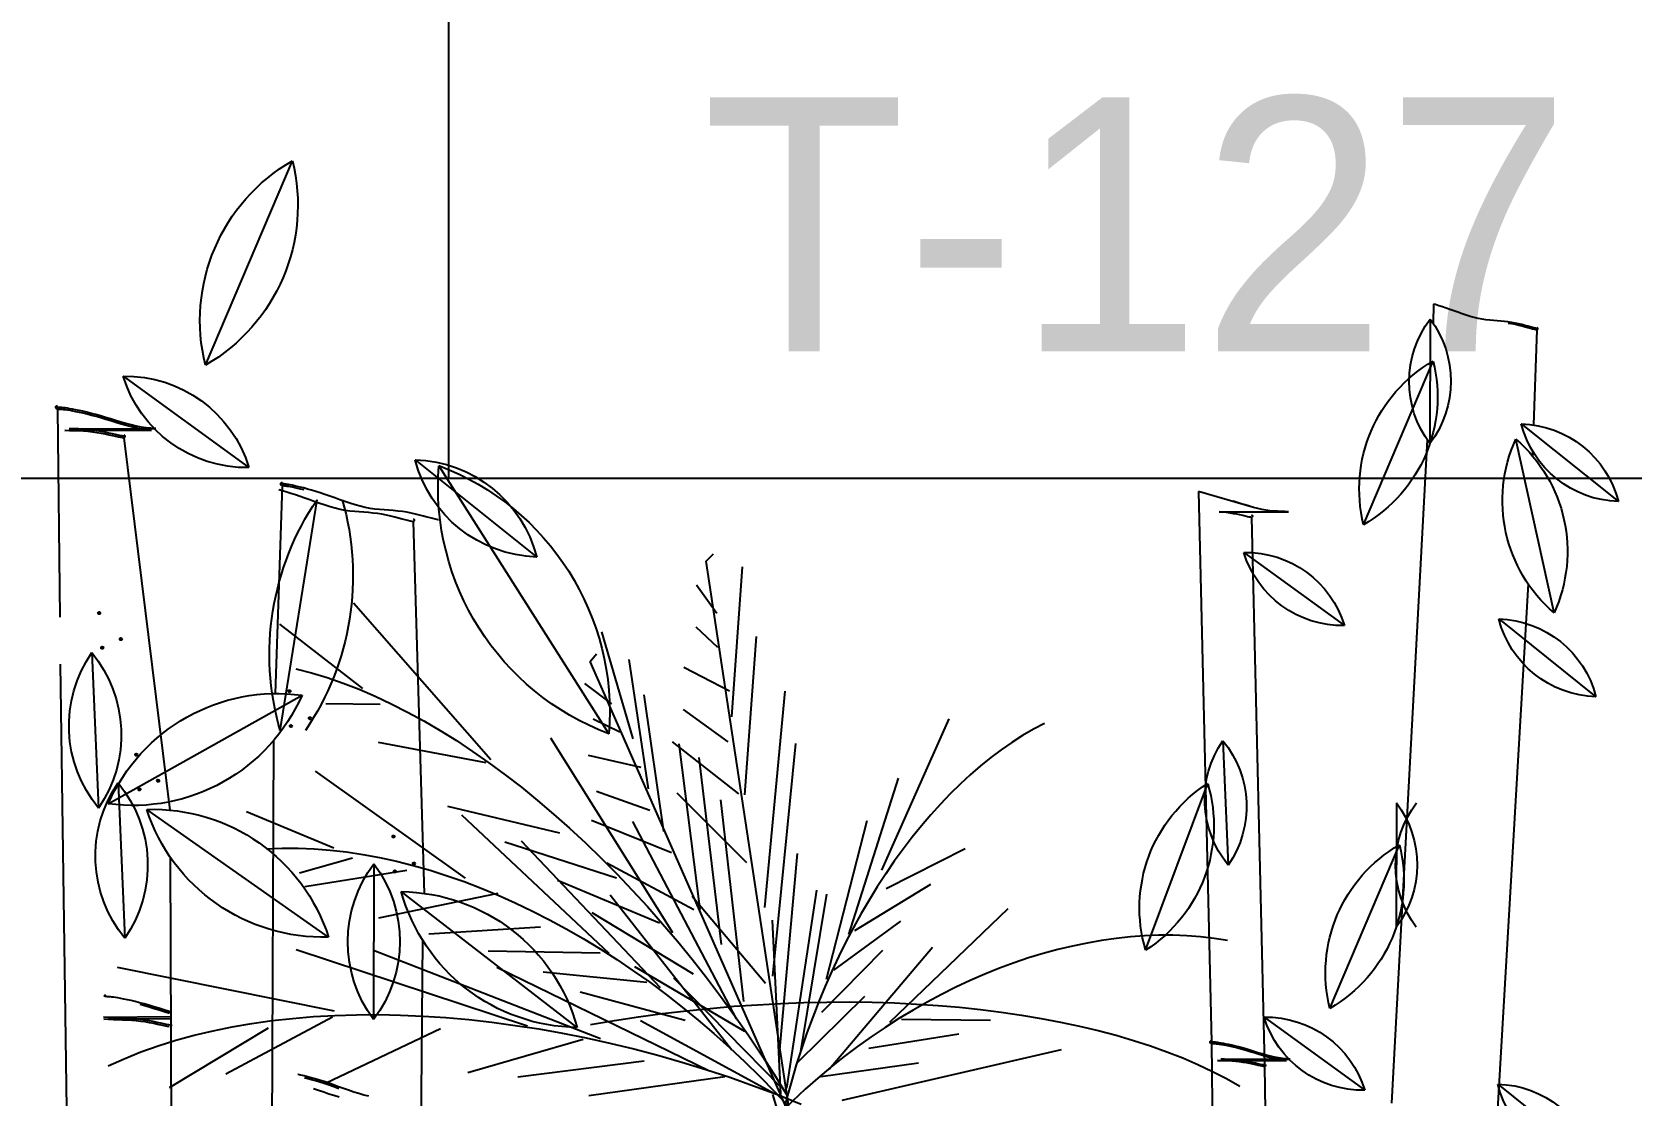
# Model space of a CAD drawing. Header units: millimetres. Extents: x 0 to 25200, y 0 to 17820.
# Drawn here: x 10537 to 11292, y 4418 to 4921 of the extents above; entities that cross this region are included whole.
import ezdxf
from ezdxf.enums import TextEntityAlignment as Align

# ---------------------------------------------------------------- set-up
doc = ezdxf.new("R2010")
doc.units = ezdxf.units.MM
doc.header["$LTSCALE"] = 100
doc.header["$MEASUREMENT"] = 0
for name, color, linetype in [('CO-TREE', 251, 'Continuous'), ('TB-FORM', 7, 'Continuous'), ('TB-TEXT', 4, 'Continuous')]:
    doc.layers.add(name, color=color, linetype=linetype)
doc.styles.add('DH-TEXT', font='')
doc.styles.get('DH-TEXT').set_extended_font_data('HY울릉도L')

# ---------------------------------------------------------------- blocks, each defined once
blk = doc.blocks.new('T-134')
at = {"layer": 'CO-TREE'}
for p, q in [((119.22, 2122.81), (160.29, 2219.39)), ((699.4, 2151.66), (699.1, 2142.73)), ((700.2, 2151.43), (699.4, 2151.66)), ((701.81, 2150.95), (700.2, 2151.43)), ((703.51, 2150.41), (701.81, 2150.95)), ((705.27, 2149.81), (703.51, 2150.41)), ((707.1, 2149.17), (705.27, 2149.81)), ((708.97, 2148.5), (707.1, 2149.17)), ((710.87, 2147.81), (708.97, 2148.5)), ((712.79, 2147.13), (710.87, 2147.81)), ((714.73, 2146.48), (712.79, 2147.13)), ((716.66, 2145.88), (714.73, 2146.48)), ((697.75, 2144.62), (697.62, 2085.84)), ((718.57, 2145.34), (716.66, 2145.88)), ((720.46, 2144.9), (718.57, 2145.34)), ((722.31, 2144.56), (720.46, 2144.9)), ((724.12, 2144.3), (722.31, 2144.56)), ((725.9, 2144.11), (724.12, 2144.3)), ((727.65, 2143.96), (725.9, 2144.11)), ((729.39, 2143.83), (727.65, 2143.96)), ((731.1, 2143.69), (729.39, 2143.83)), ((732.81, 2143.53), (731.1, 2143.69)), ((734.51, 2143.33), (732.81, 2143.53)), ((736.21, 2143.06), (734.51, 2143.33)), ((736.33, 2142.31), (734.64, 2142.58)), ((737.88, 2142.73), (736.21, 2143.06)), ((738.01, 2141.98), (736.33, 2142.31)), ((739.51, 2142.37), (737.88, 2142.73)), ((739.63, 2141.62), (738.01, 2141.98)), ((741.06, 2142), (739.51, 2142.37)), ((741.18, 2141.25), (739.63, 2141.62)), ((742.51, 2141.62), (741.06, 2142)), ((742.63, 2140.87), (741.18, 2141.25)), ((743.84, 2141.26), (742.51, 2141.62)), ((743.96, 2140.51), (742.63, 2140.87)), ((745.02, 2140.93), (743.84, 2141.26)), ((745.14, 2140.18), (743.96, 2140.51)), ((746.03, 2140.66), (745.02, 2140.93)), ((746.16, 2139.91), (745.14, 2140.18)), ((746.85, 2140.45), (746.03, 2140.66)), ((746.98, 2139.7), (746.16, 2139.91)), ((748.1, 2139.52), (746.56, 2094.62)), ((747.49, 2140.31), (746.85, 2140.45)), ((747.62, 2139.56), (746.98, 2139.7)), ((747.96, 2140.24), (747.49, 2140.31)), ((748.01, 2139.5), (747.62, 2139.56)), ((748.13, 2140.23), (747.96, 2140.24)), ((748.14, 2140.72), (748.35, 2140.52)), ((748.35, 2140.52), (748.45, 2140.37)), ((666.31, 2047.51), (699.17, 2124.78)), ((80.35, 2117.66), (139.77, 2074.46)), ((48.58, 2103.28), (48.66, 2103.42)), ((48.61, 2103.17), (48.58, 2103.28)), ((48.75, 2103.08), (48.61, 2103.17)), ((48.66, 2103.42), (48.89, 2103.59)), ((48.97, 2103.01), (48.75, 2103.08)), ((48.81, 2102.24), (48.81, 2102.25)), ((48.95, 2102.15), (48.81, 2102.24)), ((48.89, 2103.59), (49.27, 2103.8)), ((49.17, 2102.08), (48.95, 2102.15)), ((49.26, 2102.96), (48.97, 2103.01)), ((49.46, 2102.03), (49.17, 2102.08)), ((49.6, 2102.92), (49.26, 2102.96)), ((49.29, 2102.06), (50.42, 2003.84)), ((49.8, 2101.99), (49.46, 2102.03)), ((49.97, 2102.89), (49.6, 2102.92)), ((50.17, 2101.96), (49.8, 2101.99)), ((50.39, 2102.87), (49.97, 2102.89)), ((50.59, 2101.94), (50.17, 2101.96)), ((50.88, 2102.83), (50.39, 2102.87)), ((51.08, 2101.9), (50.59, 2101.94)), ((51.46, 2102.79), (50.88, 2102.83)), ((51.66, 2101.86), (51.08, 2101.9)), ((52.15, 2102.72), (51.46, 2102.79)), ((52.35, 2101.79), (51.66, 2101.86)), ((52.97, 2102.62), (52.15, 2102.72)), ((53.16, 2101.69), (52.35, 2101.79)), ((53.93, 2102.48), (52.97, 2102.62)), ((54.13, 2101.55), (53.16, 2101.69)), ((55.06, 2102.3), (53.93, 2102.48)), ((55.26, 2101.37), (54.13, 2101.55)), ((56.37, 2102.07), (55.06, 2102.3)), ((56.57, 2101.14), (55.26, 2101.37)), ((57.86, 2101.79), (56.37, 2102.07)), ((58.06, 2100.86), (56.57, 2101.14)), ((59.51, 2101.44), (57.86, 2101.79)), ((61.3, 2101.05), (59.51, 2101.44)), ((59.7, 2100.51), (58.06, 2100.86)), ((61.5, 2100.12), (59.7, 2100.51)), ((63.22, 2100.59), (61.3, 2101.05)), ((63.42, 2099.66), (61.5, 2100.12)), ((65.26, 2100.07), (63.22, 2100.59)), ((65.46, 2099.14), (63.42, 2099.66)), ((67.41, 2099.5), (65.26, 2100.07)), ((67.61, 2098.57), (65.46, 2099.14)), ((69.65, 2098.86), (67.41, 2099.5)), ((69.84, 2097.93), (67.61, 2098.57)), ((71.96, 2098.16), (69.65, 2098.86)), ((72.16, 2097.23), (69.84, 2097.93)), ((74.33, 2097.43), (71.96, 2098.16)), ((74.53, 2096.5), (72.16, 2097.23)), ((76.75, 2096.68), (74.33, 2097.43)), ((76.95, 2095.75), (74.53, 2096.5)), ((79.19, 2095.94), (76.75, 2096.68)), ((79.39, 2095.01), (76.95, 2095.75)), ((81.64, 2095.24), (79.19, 2095.94)), ((81.84, 2094.31), (79.39, 2095.01)), ((84.09, 2094.6), (81.64, 2095.24)), ((84.29, 2093.67), (81.84, 2094.31)), ((86.51, 2094.04), (84.09, 2094.6)), ((86.71, 2093.11), (84.29, 2093.67)), ((88.89, 2093.59), (86.51, 2094.04)), ((91.22, 2093.27), (88.89, 2093.59)), ((740.77, 2095.14), (786.67, 2058.43)), ((52.89, 2091.98), (93.69, 2092.12)), ((55.09, 2091.9), (52.89, 2091.98)), ((54.89, 2092.83), (95.73, 2092.91)), ((57.06, 2092.76), (54.89, 2092.83)), ((57.26, 2091.83), (55.09, 2091.9)), ((59.22, 2092.7), (57.06, 2092.76)), ((59.41, 2091.77), (57.26, 2091.83)), ((61.36, 2092.59), (59.22, 2092.7)), ((61.56, 2091.66), (59.41, 2091.77)), ((63.49, 2092.43), (61.36, 2092.59)), ((63.69, 2091.5), (61.56, 2091.66)), ((65.63, 2092.19), (63.49, 2092.43)), ((65.83, 2091.26), (63.69, 2091.5)), ((67.74, 2091.88), (65.63, 2092.19)), ((67.93, 2090.95), (65.83, 2091.26)), ((69.78, 2091.53), (67.74, 2091.88)), ((69.98, 2090.6), (67.93, 2090.95)), ((71.74, 2091.15), (69.78, 2091.53)), ((71.94, 2090.22), (69.98, 2090.6)), ((73.57, 2090.76), (71.74, 2091.15)), ((73.77, 2089.83), (71.94, 2090.22)), ((75.26, 2090.38), (73.57, 2090.76)), ((75.45, 2089.45), (73.77, 2089.83)), ((76.75, 2090.05), (75.26, 2090.38)), ((76.95, 2089.12), (75.45, 2089.45)), ((78.03, 2089.76), (76.75, 2090.05)), ((78.23, 2088.83), (76.95, 2089.12)), ((79.07, 2089.55), (78.03, 2089.76)), ((79.27, 2088.62), (78.23, 2088.83)), ((79.87, 2089.41), (79.07, 2089.55)), ((80.07, 2088.48), (79.27, 2088.62)), ((80.46, 2089.34), (79.87, 2089.41)), ((80.56, 2088.43), (80.07, 2088.48)), ((80.67, 2089.34), (80.46, 2089.34)), ((80.66, 2089.96), (80.94, 2089.72)), ((80.68, 2088.46), (102.36, 1912.73)), ((80.94, 2089.72), (81.07, 2089.53)), ((89.09, 2092.66), (86.71, 2093.11)), ((91.41, 2092.34), (89.09, 2092.66)), ((93.49, 2093.05), (91.22, 2093.27)), ((93.69, 2092.12), (91.41, 2092.34)), ((95.73, 2092.91), (93.49, 2093.05)), ((696.4, 2087.54), (679.44, 1774.25)), ((756.27, 2005.87), (738.24, 2087.88)), ((746.14, 2082.24), (746.06, 2080.01)), ((218.33, 2078.12), (275.71, 2032.23)), ((229.53, 2075.38), (309.8, 1948.74)), ((155.51, 2065.92), (152.14, 1967.76)), ((155.7, 2063.42), (153.93, 2063.9)), ((154.85, 2067.17), (154.94, 2067.31)), ((154.88, 2067.06), (154.85, 2067.17)), ((155.01, 2066.96), (154.88, 2067.06)), ((154.94, 2067.31), (155.17, 2067.47)), ((155.23, 2066.89), (155.01, 2066.96)), ((155.03, 2066.12), (155.03, 2066.13)), ((155.17, 2066.03), (155.03, 2066.12)), ((155.17, 2067.47), (155.57, 2067.66)), ((155.39, 2065.95), (155.17, 2066.03)), ((155.52, 2066.82), (155.23, 2066.89)), ((155.67, 2065.89), (155.39, 2065.95)), ((155.85, 2066.77), (155.52, 2066.82)), ((156.01, 2065.83), (155.67, 2065.89)), ((157.6, 2062.88), (155.7, 2063.42)), ((156.22, 2066.73), (155.85, 2066.77)), ((156.38, 2065.79), (156.01, 2065.83)), ((156.64, 2066.68), (156.22, 2066.73)), ((156.8, 2065.74), (156.38, 2065.79)), ((157.13, 2066.62), (156.64, 2066.68)), ((157.29, 2065.69), (156.8, 2065.74)), ((157.71, 2066.55), (157.13, 2066.62)), ((157.86, 2065.61), (157.29, 2065.69)), ((158.39, 2066.45), (157.71, 2066.55)), ((158.55, 2065.51), (157.86, 2065.61)), ((159.2, 2066.31), (158.39, 2066.45)), ((159.36, 2065.38), (158.55, 2065.51)), ((160.16, 2066.13), (159.2, 2066.31)), ((160.31, 2065.2), (159.36, 2065.38)), ((161.28, 2065.9), (160.16, 2066.13)), ((161.43, 2064.97), (160.31, 2065.2)), ((162.58, 2065.61), (161.28, 2065.9)), ((162.74, 2064.67), (161.43, 2064.97)), ((164.05, 2065.26), (162.58, 2065.61)), ((164.21, 2064.32), (162.74, 2064.67)), ((165.68, 2064.84), (164.05, 2065.26)), ((165.84, 2063.9), (164.21, 2064.32)), ((167.45, 2064.36), (165.68, 2064.84)), ((169.35, 2063.82), (167.45, 2064.36)), ((171.37, 2063.21), (169.35, 2063.82)), ((154.55, 1950.3), (171.94, 2059.27)), ((159.62, 2062.27), (157.6, 2062.88)), ((161.74, 2061.6), (159.62, 2062.27)), ((163.94, 2060.86), (161.74, 2061.6)), ((166.22, 2060.05), (163.94, 2060.86)), ((168.56, 2059.21), (166.22, 2060.05)), ((170.94, 2058.35), (168.56, 2059.21)), ((173.34, 2057.5), (170.94, 2058.35)), ((173.49, 2062.53), (171.37, 2063.21)), ((175.76, 2056.69), (173.34, 2057.5)), ((175.69, 2061.79), (173.49, 2062.53)), ((177.97, 2060.99), (175.69, 2061.79)), ((178.17, 2055.94), (175.76, 2056.69)), ((180.31, 2060.15), (177.97, 2060.99)), ((180.57, 2055.27), (178.17, 2055.94)), ((182.69, 2059.29), (180.31, 2060.15)), ((185.1, 2058.44), (182.69, 2059.29)), ((187.51, 2057.63), (185.1, 2058.44)), ((189.93, 2056.87), (187.51, 2057.63)), ((192.32, 2056.21), (189.93, 2056.87)), ((194.68, 2055.65), (192.32, 2056.21)), ((614.33, 2055.68), (588.27, 2063.14)), ((588.27, 2063.14), (594.44, 1803.16)), ((606.58, 2058.02), (604.73, 2058.57)), ((608.48, 2057.43), (606.58, 2058.02)), ((610.41, 2056.83), (608.48, 2057.43)), ((612.37, 2056.24), (610.41, 2056.83)), ((182.92, 2054.71), (180.57, 2055.27)), ((185.23, 2054.28), (182.92, 2054.71)), ((187.5, 2053.96), (185.23, 2054.28)), ((189.72, 2053.72), (187.5, 2053.96)), ((191.91, 2053.54), (189.72, 2053.72)), ((194.08, 2053.37), (191.91, 2053.54)), ((196.23, 2053.21), (194.08, 2053.37)), ((196.98, 2055.22), (194.68, 2055.65)), ((198.36, 2053.01), (196.23, 2053.21)), ((199.25, 2054.9), (196.98, 2055.22)), ((200.49, 2052.75), (198.36, 2053.01)), ((201.47, 2054.66), (199.25, 2054.9)), ((202.61, 2052.41), (200.49, 2052.75)), ((203.67, 2054.47), (201.47, 2054.66)), ((204.7, 2052), (202.61, 2052.41)), ((205.83, 2054.31), (203.67, 2054.47)), ((206.73, 2051.56), (204.7, 2052)), ((207.98, 2054.14), (205.83, 2054.31)), ((208.67, 2051.08), (206.73, 2051.56)), ((210.12, 2053.94), (207.98, 2054.14)), ((210.48, 2050.61), (208.67, 2051.08)), ((212.24, 2053.69), (210.12, 2053.94)), ((212.15, 2050.16), (210.48, 2050.61)), ((213.62, 2049.76), (212.15, 2050.16)), ((214.37, 2053.35), (212.24, 2053.69)), ((214.89, 2049.41), (213.62, 2049.76)), ((216.46, 2052.94), (214.37, 2053.35)), ((215.92, 2049.16), (214.89, 2049.41)), ((216.72, 2048.98), (215.92, 2049.16)), ((218.49, 2052.49), (216.46, 2052.94)), ((217.2, 2048.9), (216.72, 2048.98)), ((217.32, 2048.93), (222.59, 1873.38)), ((217.38, 2050.43), (217.64, 2050.17)), ((217.64, 2050.17), (217.76, 2049.98)), ((220.42, 2052.02), (218.49, 2052.49)), ((222.24, 2051.55), (220.42, 2052.02)), ((223.9, 2051.1), (222.24, 2051.55)), ((225.38, 2050.69), (223.9, 2051.1)), ((226.64, 2050.35), (225.38, 2050.69)), ((227.67, 2050.09), (226.64, 2050.35)), ((228.47, 2049.92), (227.67, 2050.09)), ((229.05, 2049.82), (228.47, 2049.92)), ((229.26, 2049.81), (229.05, 2049.82)), ((598.1, 2053.56), (630.81, 2053.64)), ((599.81, 2053.43), (598.1, 2053.56)), ((601.52, 2053.24), (599.81, 2053.43)), ((603.2, 2052.99), (601.52, 2053.24)), ((604.84, 2052.71), (603.2, 2052.99)), ((606.4, 2052.4), (604.84, 2052.71)), ((607.87, 2052.09), (606.4, 2052.4)), ((609.22, 2051.79), (607.87, 2052.09)), ((610.41, 2051.52), (609.22, 2051.79)), ((611.44, 2051.29), (610.41, 2051.52)), ((612.27, 2051.13), (611.44, 2051.29)), ((612.91, 2051.02), (612.27, 2051.13)), ((613.3, 2050.97), (612.91, 2051.02)), ((613.39, 2052.2), (613.61, 2052)), ((613.4, 2050.99), (619.55, 1792.27)), ((613.61, 2052), (613.71, 2051.86)), ((616.28, 2055.16), (614.33, 2055.68)), ((618.22, 2054.72), (616.28, 2055.16)), ((620.12, 2054.36), (618.22, 2054.72)), ((621.99, 2054.1), (620.12, 2054.36)), ((623.81, 2053.93), (621.99, 2054.1)), ((625.59, 2053.82), (623.81, 2053.93)), ((627.35, 2053.75), (625.59, 2053.82)), ((629.09, 2053.7), (627.35, 2053.75)), ((630.81, 2053.64), (629.09, 2053.7)), ((355.75, 2030.26), (359.19, 2033.72)), ((609.72, 2034.4), (657.26, 1999.84)), ((396.55, 1761.05), (355.75, 2030.26)), ((367.91, 1956.68), (372.85, 2027.66)), ((360.75, 2005.59), (351.13, 2019.01)), ((743.99, 2019.61), (728.89, 1760.64)), ((254.05, 1936.52), (189.18, 2010.51)), ((730.16, 2002.98), (776.07, 1966.27)), ((193.6, 1970.13), (154.41, 2000.49)), ((321.28, 1946.33), (306.48, 1996.9)), ((361.24, 1989.57), (351.02, 1999.1)), ((374, 1919.89), (379.53, 1994.77)), ((50.68, 1981.55), (78.36, 0)), ((65.52, 1987.06), (68.72, 1913.66)), ((301, 1982.95), (303.91, 1986.51)), ((398.07, 1762.01), (301, 1982.95)), ((328.59, 1922.75), (319.44, 1983.86)), ((366.84, 1968.8), (345.21, 1980.05)), ((73.29, 1915.69), (164.87, 1966.97)), ((311.22, 1962.94), (298.44, 1972.57)), ((335.74, 1902.58), (326.42, 1967.1)), ((383.41, 1866.65), (393.08, 1968.8)), ((201.79, 1962.56), (176.1, 1962.89)), ((366.14, 1944.99), (345.11, 1960.14)), ((314.97, 1949.44), (302.34, 1955.66)), ((438.7, 1884.36), (470.56, 1955.8)), ((151.37, 1945.48), (142.39, 0)), ((251.84, 1935.06), (200.9, 1944.66)), ((339.96, 1854.81), (282.4, 1946.62)), ((371.14, 1920.32), (339.89, 1944.99)), ((352.94, 1865.81), (342.95, 1943.97)), ((387.24, 1834.19), (398.09, 1944.13)), ((599.83, 1945.45), (602.39, 1886.73)), ((325.02, 1932.83), (300.11, 1938.45)), ((362.99, 1849.21), (352.5, 1937.6)), ((242.13, 1880.55), (171.25, 1931.12)), ((423.15, 1853.91), (446.58, 1927.76)), ((77.99, 1925.57), (81.19, 1852.17)), ((329.1, 1912.52), (304.02, 1921.54)), ((374.97, 1887.86), (342.05, 1920.75)), ((563.36, 1846.57), (592.65, 1925.26)), ((177.42, 1852.75), (91.5, 1913.04)), ((286.6, 1901.77), (233.67, 1914.38)), ((373.55, 1822.37), (362.72, 1917.59)), ((681.82, 1916.14), (681.69, 1857.37)), ((179.87, 1894.66), (138.58, 1911.81)), ((309.97, 1844.96), (240.29, 1910.28)), ((339.32, 1892.5), (301.62, 1907.75)), ((370.08, 1814.11), (321.15, 1907.31)), ((412.54, 1832.78), (431.76, 1907.83)), ((313.39, 1880.52), (260.69, 1897.61)), ((334.26, 1828.77), (268.56, 1898.1)), ((102.61, 1890.49), (108.89, 0)), ((188.63, 1889.93), (163.67, 1882.88)), ((390.47, 1797.84), (398.95, 1892.19)), ((440.78, 1875.71), (478.07, 1894.57)), ((650.38, 1819.04), (683.25, 1896.31)), ((214.39, 1884.24), (166.19, 1876.39)), ((198.84, 1887.33), (198.68, 1813.86)), ((349.87, 1865.66), (308.76, 1887.58)), ((333.76, 1859.36), (285.49, 1879.38)), ((393.8, 1781.39), (407.99, 1874.88)), ((425.96, 1855.79), (461.86, 1877.73)), ((257.4, 1873.34), (200.97, 1861.72)), ((294.83, 1810.03), (211.76, 1874.19)), ((367.84, 1799.36), (310.38, 1872.45)), ((383.79, 1830.73), (349.21, 1871.85)), ((400.48, 1798.64), (412.68, 1873.02)), ((349.71, 1835.27), (301.88, 1864.24)), ((391.09, 1778.77), (387.07, 1860.65)), ((416.07, 1837.14), (447.75, 1860.29)), ((442.44, 1812.5), (498.35, 1866.15)), ((277.44, 1857.39), (224.73, 1854.03)), ((271.37, 1810.65), (162.14, 1846.66)), ((305.87, 1804.68), (198.69, 1846.38)), ((221.83, 1851.16), (204.47, 0)), ((305.72, 1845.2), (252.74, 1846.09)), ((410.38, 1817.29), (439.28, 1846.6)), ((413.8, 1790.3), (462.6, 1848.02)), ((180.23, 1817.68), (77.74, 1838.43)), ((357.39, 1789.39), (256.88, 1838.33)), ((374.06, 1808.09), (322.02, 1838.6)), ((327.75, 1831.26), (278.76, 1836.15)), ((390.95, 1781.82), (340.44, 1833.32)), ((71.43, 1824.95), (71.52, 1825.09)), ((71.47, 1824.83), (71.43, 1824.95)), ((71.61, 1824.75), (71.47, 1824.83)), ((71.52, 1825.09), (71.74, 1825.26)), ((71.83, 1824.68), (71.61, 1824.75)), ((71.74, 1825.26), (72.13, 1825.47)), ((72.12, 1824.63), (71.83, 1824.68)), ((72.45, 1824.59), (72.12, 1824.63)), ((72.83, 1824.56), (72.45, 1824.59)), ((73.25, 1824.53), (72.83, 1824.56)), ((73.74, 1824.5), (73.25, 1824.53)), ((74.32, 1824.45), (73.74, 1824.5)), ((75.01, 1824.39), (74.32, 1824.45)), ((75.82, 1824.29), (75.01, 1824.39)), ((76.79, 1824.15), (75.82, 1824.29)), ((77.92, 1823.97), (76.79, 1824.15)), ((79.23, 1823.74), (77.92, 1823.97)), ((80.72, 1823.45), (79.23, 1823.74)), ((82.36, 1823.11), (80.72, 1823.45)), ((84.15, 1822.71), (82.36, 1823.11)), ((86.08, 1822.26), (84.15, 1822.71)), ((88.12, 1821.74), (86.08, 1822.26)), ((90.27, 1821.17), (88.12, 1821.74)), ((345.8, 1813.31), (296.28, 1826.69)), ((399.06, 1793.68), (430.77, 1824.87)), ((71.04, 1814.94), (102.98, 1815.19)), ((73.31, 1814.72), (71.04, 1814.94)), ((71.23, 1814.01), (102.99, 1814.26)), ((73.51, 1813.79), (71.23, 1814.01)), ((75.55, 1814.58), (73.31, 1814.72)), ((77.75, 1814.49), (75.55, 1814.58)), ((79.92, 1814.43), (77.75, 1814.49)), ((82.07, 1814.36), (79.92, 1814.43)), ((84.21, 1814.26), (82.07, 1814.36)), ((86.35, 1814.1), (84.21, 1814.26)), ((88.49, 1813.86), (86.35, 1814.1)), ((90.46, 1820.24), (88.32, 1820.81)), ((92.5, 1820.53), (90.27, 1821.17)), ((92.7, 1819.6), (90.46, 1820.24)), ((94.82, 1819.83), (92.5, 1820.53)), ((95.01, 1818.9), (92.7, 1819.6)), ((97.19, 1819.1), (94.82, 1819.83)), ((97.39, 1818.17), (95.01, 1818.9)), ((99.61, 1818.35), (97.19, 1819.1)), ((99.8, 1817.42), (97.39, 1818.17)), ((102.05, 1817.61), (99.61, 1818.35)), ((102.25, 1816.68), (99.8, 1817.42)), ((102.97, 1817.34), (102.05, 1817.61)), ((179.21, 1814.83), (128.84, 1787.95)), ((448.01, 1814.02), (490.13, 1813.45)), ((619.29, 1814.92), (666.82, 1780.36)), ((75.74, 1813.65), (73.51, 1813.79)), ((77.94, 1813.57), (75.74, 1813.65)), ((80.12, 1813.5), (77.94, 1813.57)), ((82.27, 1813.43), (80.12, 1813.5)), ((84.41, 1813.33), (82.27, 1813.43)), ((86.55, 1813.17), (84.41, 1813.33)), ((88.68, 1812.93), (86.55, 1813.17)), ((90.59, 1813.55), (88.49, 1813.86)), ((90.79, 1812.62), (88.68, 1812.93)), ((92.64, 1813.2), (90.59, 1813.55)), ((92.84, 1812.27), (90.79, 1812.62)), ((94.6, 1812.81), (92.64, 1813.2)), ((94.79, 1811.88), (92.84, 1812.27)), ((96.43, 1812.43), (94.6, 1812.81)), ((96.63, 1811.5), (94.79, 1811.88)), ((98.11, 1812.05), (96.43, 1812.43)), ((98.31, 1811.12), (96.63, 1811.5)), ((99.61, 1811.71), (98.11, 1812.05)), ((99.8, 1810.78), (98.31, 1811.12)), ((100.89, 1811.43), (99.61, 1811.71)), ((101.08, 1810.5), (99.8, 1810.78)), ((101.92, 1811.22), (100.89, 1811.43)), ((102.12, 1810.29), (101.08, 1810.5)), ((102.73, 1811.08), (101.92, 1811.22)), ((148.85, 1809.67), (102.09, 1781.5)), ((103.32, 1811.01), (102.73, 1811.08)), ((103.53, 1811.01), (103.32, 1811.01)), ((230.19, 1809.37), (176.21, 1783.79)), ((388.01, 1778.62), (324.74, 1813.13)), ((432.64, 1800.23), (475.14, 1806.97)), ((297.64, 1804.42), (243.11, 1788.67)), ((420, 1775.64), (523.63, 1799.59)), ((593.87, 1803.41), (593.94, 1803.52)), ((593.9, 1803.32), (593.87, 1803.41)), ((594.01, 1803.25), (593.9, 1803.32)), ((593.94, 1803.52), (594.12, 1803.66)), ((594.19, 1803.2), (594.01, 1803.25)), ((594.06, 1802.58), (594.05, 1802.59)), ((594.17, 1802.51), (594.06, 1802.58)), ((594.12, 1803.66), (594.43, 1803.83)), ((594.35, 1802.46), (594.17, 1802.51)), ((594.42, 1803.16), (594.19, 1803.2)), ((594.58, 1802.41), (594.35, 1802.46)), ((594.69, 1803.13), (594.42, 1803.16)), ((594.44, 1802.44), (595.35, 1723.86)), ((594.85, 1802.38), (594.58, 1802.41)), ((594.99, 1803.11), (594.69, 1803.13)), ((595.14, 1802.36), (594.85, 1802.38)), ((595.32, 1803.08), (594.99, 1803.11)), ((595.48, 1802.34), (595.14, 1802.36)), ((595.72, 1803.06), (595.32, 1803.08)), ((595.87, 1802.31), (595.48, 1802.34)), ((596.18, 1803.02), (595.72, 1803.06)), ((596.34, 1802.28), (595.87, 1802.31)), ((596.73, 1802.96), (596.18, 1803.02)), ((596.89, 1802.22), (596.34, 1802.28)), ((597.38, 1802.89), (596.73, 1802.96)), ((597.54, 1802.14), (596.89, 1802.22)), ((598.15, 1802.78), (597.38, 1802.89)), ((598.31, 1802.03), (597.54, 1802.14)), ((599.06, 1802.63), (598.15, 1802.78)), ((599.22, 1801.89), (598.31, 1802.03)), ((600.11, 1802.45), (599.06, 1802.63)), ((600.27, 1801.7), (599.22, 1801.89)), ((601.3, 1802.22), (600.11, 1802.45)), ((601.46, 1801.47), (600.27, 1801.7)), ((602.61, 1801.95), (601.3, 1802.22)), ((602.77, 1801.2), (601.46, 1801.47)), ((604.05, 1801.63), (602.61, 1801.95)), ((604.21, 1800.88), (602.77, 1801.2)), ((605.59, 1801.26), (604.05, 1801.63)), ((605.75, 1800.52), (604.21, 1800.88)), ((607.22, 1800.85), (605.59, 1801.26)), ((607.38, 1800.11), (605.75, 1800.52)), ((608.94, 1800.39), (607.22, 1800.85)), ((609.1, 1799.64), (607.38, 1800.11)), ((610.73, 1799.88), (608.94, 1800.39)), ((610.89, 1799.13), (609.1, 1799.64)), ((612.58, 1799.32), (610.73, 1799.88)), ((612.74, 1798.58), (610.89, 1799.13)), ((614.48, 1798.73), (612.58, 1799.32)), ((326.49, 1794.06), (266.8, 1786.59)), ((409.96, 1786.86), (456.11, 1793.39)), ((597.32, 1794.38), (629.96, 1794.49)), ((599.08, 1794.31), (597.32, 1794.38)), ((598.92, 1795.05), (631.59, 1795.12)), ((600.66, 1795), (598.92, 1795.05)), ((600.82, 1794.26), (599.08, 1794.31)), ((602.38, 1794.95), (600.66, 1795)), ((602.54, 1794.2), (600.82, 1794.26)), ((604.1, 1794.87), (602.38, 1794.95)), ((604.25, 1794.12), (602.54, 1794.2)), ((605.81, 1794.74), (604.1, 1794.87)), ((605.96, 1793.99), (604.25, 1794.12)), ((607.51, 1794.54), (605.81, 1794.74)), ((607.67, 1793.8), (605.96, 1793.99)), ((609.2, 1794.3), (607.51, 1794.54)), ((609.36, 1793.55), (607.67, 1793.8)), ((610.84, 1794.01), (609.2, 1794.3)), ((610.99, 1793.27), (609.36, 1793.55)), ((612.4, 1793.71), (610.84, 1794.01)), ((612.56, 1792.96), (610.99, 1793.27)), ((613.87, 1793.4), (612.4, 1793.71)), ((614.03, 1792.65), (612.56, 1792.96)), ((614.63, 1797.99), (612.74, 1798.58)), ((615.21, 1793.1), (613.87, 1793.4)), ((615.37, 1792.35), (614.03, 1792.65)), ((616.41, 1798.13), (614.48, 1798.73)), ((616.57, 1797.39), (614.63, 1797.99)), ((616.41, 1792.83), (615.21, 1793.1)), ((616.57, 1792.08), (615.37, 1792.35)), ((618.36, 1797.54), (616.41, 1798.13)), ((617.43, 1792.6), (616.41, 1792.83)), ((618.52, 1796.8), (616.57, 1797.39)), ((617.59, 1791.86), (616.57, 1792.08)), ((618.26, 1792.43), (617.43, 1792.6)), ((618.42, 1791.69), (617.59, 1791.86)), ((618.91, 1792.32), (618.26, 1792.43)), ((620.33, 1796.98), (618.36, 1797.54)), ((619.07, 1791.58), (618.42, 1791.69)), ((620.48, 1796.24), (618.52, 1796.8)), ((619.38, 1792.27), (618.91, 1792.32)), ((619.46, 1791.53), (619.07, 1791.58)), ((619.55, 1792.27), (619.38, 1792.27)), ((619.54, 1792.76), (619.76, 1792.56)), ((619.56, 1791.56), (622.85, 1505.02)), ((619.76, 1792.56), (619.87, 1792.42)), ((622.28, 1796.47), (620.33, 1796.98)), ((622.44, 1795.72), (620.48, 1796.24)), ((624.22, 1796.02), (622.28, 1796.47)), ((624.38, 1795.28), (622.44, 1795.72)), ((626.12, 1795.66), (624.22, 1796.02)), ((626.28, 1794.92), (624.38, 1795.28)), ((627.98, 1795.4), (626.12, 1795.66)), ((628.14, 1794.66), (626.28, 1794.92)), ((629.8, 1795.23), (627.98, 1795.4)), ((629.96, 1794.49), (628.14, 1794.66)), ((631.59, 1795.12), (629.8, 1795.23)), ((163.03, 1787.81), (162.91, 1787.84)), ((164.33, 1787.52), (163.03, 1787.81)), ((165.8, 1787.17), (164.33, 1787.52)), ((167.43, 1786.75), (165.8, 1787.17)), ((167.59, 1785.81), (165.96, 1786.23)), ((169.2, 1786.27), (167.43, 1786.75)), ((169.36, 1785.33), (167.59, 1785.81)), ((171.1, 1785.72), (169.2, 1786.27)), ((171.26, 1784.79), (169.36, 1785.33)), ((173.12, 1785.12), (171.1, 1785.72)), ((173.27, 1784.18), (171.26, 1784.79)), ((175.24, 1784.44), (173.12, 1785.12)), ((175.39, 1783.51), (173.27, 1784.18)), ((177.44, 1783.7), (175.24, 1784.44)), ((179.72, 1782.9), (177.44, 1783.7)), ((364.61, 1786.8), (300.28, 1777.78)), ((172.69, 1780.26), (170.31, 1781.12)), ((175.09, 1779.41), (172.69, 1780.26)), ((177.51, 1778.6), (175.09, 1779.41)), ((177.6, 1782.77), (175.39, 1783.51)), ((179.92, 1777.84), (177.51, 1778.6)), ((179.88, 1781.96), (177.6, 1782.77)), ((182.06, 1782.06), (179.72, 1782.9)), ((182.21, 1781.12), (179.88, 1781.96)), ((182.32, 1777.18), (179.92, 1777.84)), ((184.44, 1781.2), (182.06, 1782.06)), ((186.84, 1780.35), (184.44, 1781.2)), ((189.26, 1779.54), (186.84, 1780.35)), ((191.68, 1778.78), (189.26, 1779.54)), ((194.07, 1778.11), (191.68, 1778.78)), ((196.43, 1777.56), (194.07, 1778.11)), ((387.13, 1778.3), (432.53, 1625.87)), ((729.67, 1783.29), (775.58, 1746.58))]:
    blk.add_line(p, q, dxfattribs=at)
at = {"layer": 'CO-TREE', "extrusion": (0, 0, -1)}
for centre, major_axis, ratio, start_param, end_param in [((203.87, 2143.83), (87.22, 0), 1, 2.898195, 4.189347), ((75.64, 2198.37), (-87.22, 0), 1, 2.898139, 4.18929), ((736.7, 2115.14), (48.85, 0), 1, 2.498347, 3.789499), ((658.67, 2115.32), (48.85, 0), 1, -0.643305, 0.647846), ((747.93, 2140.08), (-0.416, 0.416), 1, 2.064795, 3.800363), ((747.61, 2139.99), (0.656, 0.656), 1, 0.362812, 0.493999), ((734.03, 2064.33), (69.78, 0), 1, 2.898179, 4.189331), ((631.45, 2107.96), (-69.78, 0), 1, 2.898121, 4.189273), ((81.38, 2056.62), (-61.06, 0.02), 1, 1.553641, 2.844792), ((138.74, 2135.5), (-61.06, 0.01), 1, 4.695382, 5.986533), ((49.87, 2103.02), (-0.929, 0.929), 1, 4.85147, 5.692994), ((739.36, 2046.31), (48.85, 0.01), 1, -1.541721, -0.25057), ((788.09, 2107.26), (48.85, 0), 1, 1.599751, 2.890902), ((80.44, 2089.15), (-0.52, 0.52), 1, 2.018985, 3.754552), ((80.03, 2089.01), (0.821, 0.821), 1, 0.317002, 0.448188), ((801.69, 2058.85), (69.78, 0), 1, 2.279505, 3.570657), ((692.82, 2034.9), (-69.78, 0), 1, 2.279472, 3.570624), ((277.47, 2093.27), (61.06, 0), 1, 1.599806, 2.890957), ((216.56, 2017.09), (61.06, 0.01), 1, -1.541729, -0.250578), ((353.73, 2065.34), (-124.61, 0), 1, -1.210503, 0.080648), ((185.6, 1958.78), (-124.61, 0), 1, 1.931068, 3.222219), ((156.12, 2066.86), (-0.929, 0.929), 1, 4.89728, 5.738804), ((279.5, 1986.23), (130.01, 0), 1, 2.861636, 3.738154), ((58.9, 2023.35), (130.01, 0.01), 1, -0.279906, 0.596612), ((217.11, 2049.63), (-0.52, 0.52), 1, 2.064795, 3.800363), ((216.7, 2049.51), (0.821, 0.821), 1, 0.362812, 0.493999), ((613.2, 2051.55), (0.416, 0.416), 1, 0.448188, 2.183756), ((612.88, 2051.44), (0.656, 0.656), 1, 0.317002, 0.448188), ((610.54, 1985.57), (48.85, 0.01), 1, 4.695745, 5.986896), ((656.43, 2048.68), (-48.85, 0), 1, 4.69546, 5.986611), ((69, 2005.78), (-0.39, 0.39), 1, 5.454223, 8.595816), ((69, 2005.78), (-0.39, 0.39), 1, 2.31263, 5.454223), ((728.75, 1954.15), (48.85, 0), 1, -1.541786, -0.250634), ((777.48, 2015.09), (-48.85, 0.01), 1, -1.542096, -0.250944), ((70.47, 1989.37), (0.39, 0.39), 1, 3.883427, 7.025019), ((70.47, 1989.37), (-0.39, 0.39), 1, 2.31263, 5.454223), ((79.28, 1993.5), (0.39, 0.39), 1, 3.883427, 7.025019), ((79.28, 1993.5), (0.39, 0.39), 1, 0.741834, 3.883427), ((115.85, 1952.49), (-61.06, 0), 1, -0.689187, 0.601965), ((18.4, 1948.24), (61.06, 0), 1, -0.689087, 0.602064), ((247.94, 1710.54), (-171.01, 258.46), 0.514658, 0.501498, 1.649471), ((153.11, 1880.54), (87.22, 0.01), 1, 3.556517, 4.847669), ((85.04, 2002.12), (87.22, 0.01), 1, 0.414903, 1.706055), ((158.88, 1968.84), (0.39, 0.39), 1, 3.929237, 7.07083), ((158.88, 1968.84), (0.39, 0.39), 1, 0.787644, 3.929237), ((159.59, 1952.38), (-0.39, 0.39), 1, 5.500033, 8.641626), ((159.59, 1952.38), (-0.39, 0.39), 1, 2.358441, 5.500033), ((168.59, 1956.1), (0.39, 0.39), 1, 3.929237, 7.07083), ((168.59, 1956.1), (0.39, 0.39), 1, 0.787644, 3.929237), ((640.09, 1917.79), (48.85, 0), 1, 2.452523, 3.743675), ((562.13, 1914.39), (48.85, 0.01), 1, -0.689024, 0.602127), ((86.56, 1938.87), (0.39, 0.39), 1, 3.883427, 7.025019), ((86.56, 1938.87), (0.39, 0.39), 1, 0.741834, 3.883427), ((128.32, 1890.99), (61.06, 0.01), 1, 2.452561, 3.743713), ((30.87, 1886.74), (61.06, 0), 1, -0.689087, 0.602064), ((88.02, 1922.46), (0.39, 0.39), 1, 3.883427, 7.025019), ((88.02, 1922.46), (0.39, 0.39), 1, 0.741834, 3.883427), ((96.84, 1926.59), (0.39, 0.39), 1, 3.883427, 7.025019), ((96.84, 1926.59), (0.39, 0.39), 1, 0.741834, 3.883427), ((630.24, 1866.47), (69.78, 0), 1, 2.852364, 4.143515), ((525.77, 1905.36), (69.78, 0), 1, -0.28919, 1.001961), ((94.44, 1825.86), (-87.22, 0.01), 1, 1.536966, 2.828118), ((174.48, 1939.93), (-87.22, 0), 1, 4.678634, 5.969785), ((730.3, 1886.67), (48.85, 0), 1, 2.498348, 3.7895), ((642.74, 1886.84), (-48.85, 0), 1, 2.498194, 3.789346), ((260.41, 1667.63), (-193.64, 192.59), 0.621303, 0.501498, 1.649471), ((208.01, 1900.22), (0.39, 0.39), 1, 3.929237, 7.07083), ((208.01, 1900.22), (0.39, 0.39), 1, 0.787644, 3.929237), ((718.1, 1835.86), (-69.78, 0), 1, -0.243502, 1.047649), ((615.52, 1879.49), (-69.78, 0), 1, 2.898123, 4.189274), ((247.53, 1850.48), (-61.06, 0), 1, -0.643393, 0.647759), ((149.99, 1850.7), (-61.06, 0.01), 1, 2.498152, 3.789303), ((208.72, 1883.76), (0.39, 0.39), 1, 3.929237, 7.07083), ((208.72, 1883.76), (0.39, 0.39), 1, 0.787644, 3.929237), ((217.72, 1887.48), (0.39, 0.39), 1, 3.929237, 7.07083), ((217.72, 1887.48), (-0.39, 0.39), 1, 2.358441, 5.500033), ((210.71, 1786.97), (-87.22, 0.01), 1, 1.582798, 2.87395), ((295.88, 1897.25), (-87.22, 0.01), 1, -1.558815, -0.267663), ((315.17, 1612.24), (-309.56, 111.17), 0.551995, 0.501498, 1.649471), ((344.88, 1677.81), (310.51, 43.78), 0.442679, 4.633715, 5.781687), ((620.11, 1766.08), (-48.85, 0.01), 1, 1.553778, 2.84493), ((666, 1829.19), (48.85, 0.01), 1, 1.554156, 2.845307), ((594.9, 1803.21), (0.743, 0.743), 1, 3.280674, 4.122197), ((619.36, 1792.11), (0.416, 0.416), 1, 0.448188, 2.183756), ((619.04, 1792), (0.656, 0.656), 1, 0.317002, 0.448188), ((776.99, 1795.4), (-48.85, 0.01), 1, -1.542077, -0.250925), ((728.26, 1734.46), (48.85, 0), 1, -1.541805, -0.250653)]:
    blk.add_ellipse(centre, major_axis=major_axis, ratio=ratio, start_param=start_param, end_param=end_param, dxfattribs=at)
at = {"layer": 'CO-TREE'}
for centre, major_axis, ratio in [((522.78, 1749.5), (61.01, 212.98), 0.593584), ((507.45, 1665.58), (164.92, 147.93), 0.703506)]:
    blk.add_ellipse(centre, major_axis=major_axis, ratio=ratio, start_param=0.501498, end_param=1.649471, dxfattribs=at)

msp = doc.modelspace()

# ---------------------------------------------------------------- linework, layer by layer
at = {"layer": 'TB-FORM', "color": 251}
for p, q in [((10733.33, 12102), (10733.33, 4710)), ((12000, 4710), (600, 4710))]:
    msp.add_line(p, q, dxfattribs=at)

# ---------------------------------------------------------------- block references
at = {"layer": 'CO-TREE'}
msp.add_blockref('T-134', (10499.21, 2640.69), dxfattribs=at)

# ---------------------------------------------------------------- texts
at = {"layer": 'TB-TEXT', "style": 'DH-TEXT'}
msp.add_text('T-127', height=120, dxfattribs=at).set_placement((10853.33, 4830), align=Align.MIDDLE_LEFT)

doc.saveas('drawing.dxf')
